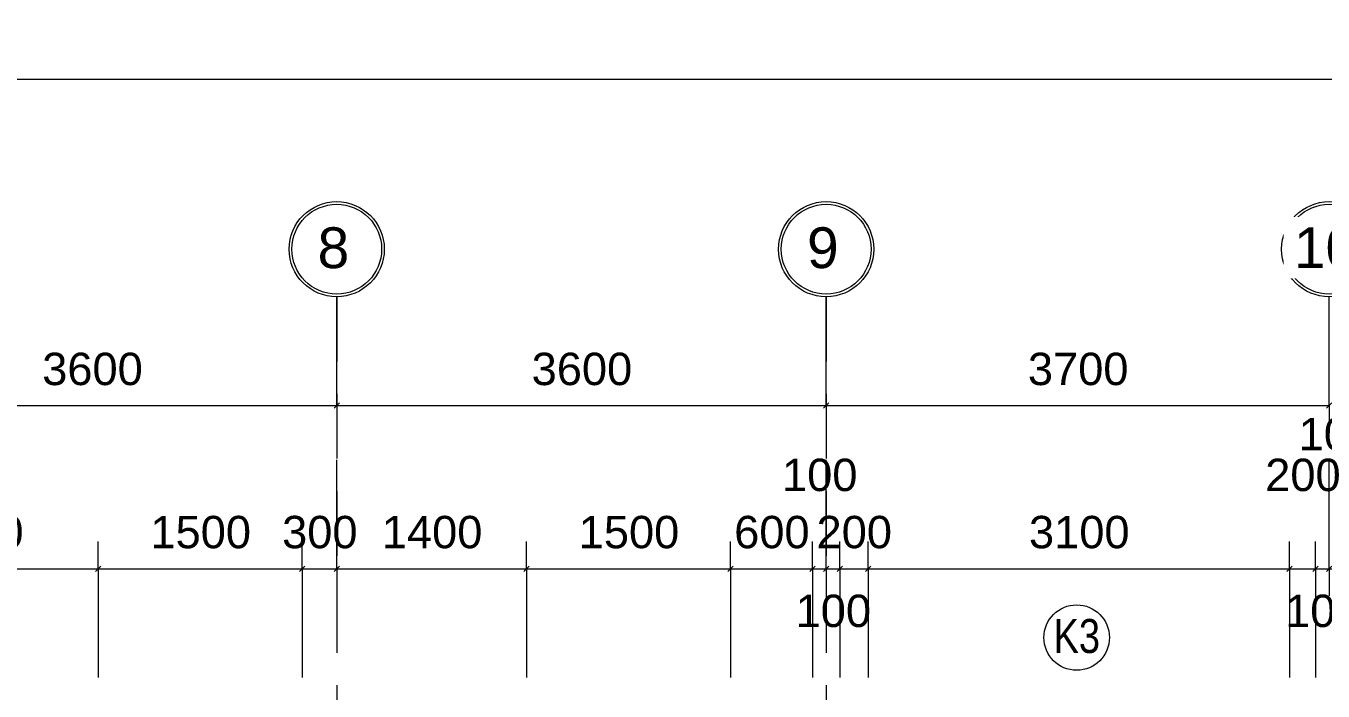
# Model space of a CAD drawing. Header units: millimetres. Extents: x -10792 to 44600, y -5903 to 19992.
# Drawn here: x 23764 to 33305, y 15100 to 19992 of the extents above; entities that cross this region are included whole.
import ezdxf

# ---------------------------------------------------------------- set-up
doc = ezdxf.new("R2010")
doc.units = ezdxf.units.MM
doc.linetypes.add('Hidden', pattern=[714.375, 476.25, -238.125])
for name, color, linetype, lineweight in [('A-ANNO-DIMS', 211, 'Continuous', 9), ('A-ANNO-DIMS-100', 211, 'Continuous', 9), ('A-GLAZ-IDEN', 152, 'Continuous', 9), ('S-GRID', 1, 'Continuous', 9), ('S-GRID-IDEN', 1, 'Continuous', 9)]:
    doc.layers.add(name, color=color, linetype=linetype, lineweight=lineweight)
doc.styles.add('Arial', font='arial.ttf', dxfattribs={"width": 0.8, "height": 250})
doc.styles.add('Arial_2', font='arial.ttf', dxfattribs={"height": 300})
doc.styles.add('Arial_5', font='arial.ttf', dxfattribs={"height": 238.125})
doc.dimstyles.new('SecretInternalLinAngDimStyle5p4736185', dxfattribs={"dimscale": 304.8, "dimtxt": 242.94927, "dimasz": 0.130208, "dimexe": 0.656168, "dimexo": 0.0625, "dimgap": 0.260417, "dimtad": 1, "dimdec": 0, "dimrnd": 100, "dimzin": 0, "dimdsep": 46, "dimtxsty": 'Arial_5', "dimblk1": 'OBLIQUE', "dimblk2": 'OBLIQUE', "dimsah": 1, "dimcen": 0.09, "dimdle": 0.492126, "dimazin": 0, "dimtfac": 1, "dimtdec": 4, "dimtix": 1, "dimtmove": 0, "dimatfit": 3, "dimfxl": 2.624672, "dimfxlon": 1, "dimtvp": 1, "dimtolj": 1, "dimtzin": 0, "dimarcsym": 2})
doc.dimstyles.new('SecretInternalLinAngDimStyle5p4736185_1', dxfattribs={"dimscale": 304.8, "dimtxt": 242.94927, "dimasz": 0.130208, "dimexe": 0.656168, "dimexo": 0.0625, "dimgap": 0.260417, "dimtad": 1, "dimdec": 0, "dimrnd": 100, "dimzin": 0, "dimdsep": 46, "dimtxsty": 'Arial_5', "dimblk1": 'OBLIQUE', "dimblk2": 'OBLIQUE', "dimsah": 1, "dimcen": 0.09, "dimdle": 0.492126, "dimazin": 0, "dimtfac": 1, "dimtdec": 4, "dimtix": 1, "dimtmove": 2, "dimatfit": 3, "dimfxl": 2.624672, "dimfxlon": 1, "dimtvp": 1, "dimtolj": 1, "dimtzin": 0, "dimarcsym": 2})

# ---------------------------------------------------------------- blocks, each defined once
blk = doc.blocks.new('Grid - TRUC  D1-102336-01_MẶT BẰNG TẦNG 1')
at = {"layer": 'S-GRID-IDEN'}
for radius in [3.5, 3.3]:
    blk.add_circle((0, 0), radius, dxfattribs=at)
blk = doc.blocks.new('KÝ HIỆU CỬA SỔ - KÝ HIỆU CỬA SỔ-146125-01_MẶT BẰNG TẦNG 1')
at = {"layer": 'A-GLAZ-IDEN'}
blk.add_circle((-0.075, -0.066), 2.408, dxfattribs=at)
blk = doc.blocks.new('DIMBLOCK62-01_MẶT BẰNG TẦNG 1')
at = {"layer": 'A-ANNO-DIMS-100', "transparency": 16777216}
for p, q in [((550, 19600), (550, 19800)), ((37150, 19600), (37150, 19800)), ((400, 19600), (37300, 19600)), ((550, 19600), (530.2, 19580.2)), ((550, 19600), (569.8, 19619.8)), ((550, 19600), (550, 18800)), ((37150, 19600), (37130.2, 19580.2)), ((37150, 19600), (37169.8, 19619.8)), ((37150, 19600), (37150, 18800))]:
    blk.add_line(p, q, dxfattribs=at)
at = {"layer": 'A-ANNO-DIMS-100', "color": 0, "transparency": 16777216, "insert": (18392.1, 19988.5), "char_height": 238.12, "width": 1098.878, "attachment_point": 1, "line_spacing_factor": 0.941778, "style": 'Arial_5'}
blk.add_mtext('36600', dxfattribs=at)
blk = doc.blocks.new('_Oblique')
at = {"color": 0, "linetype": 'ByBlock', "lineweight": -2}
blk.add_line((-0.5, -0.5), (0.5, 0.5), dxfattribs=at)
blk = doc.blocks.new('DIMBLOCK69-01_MẶT BẰNG TẦNG 1')
at = {"layer": 'A-ANNO-DIMS-100', "transparency": 16777216}
for p, q in [((22450, 17200), (22450, 18000)), ((26050, 17200), (26050, 18000)), ((22450, 17200), (22430.2, 17180.2)), ((22450, 17200), (22469.8, 17219.8)), ((22450, 17200), (26050, 17200)), ((22450, 17200), (22450, 17000)), ((26050, 17200), (26030.2, 17180.2)), ((26050, 17200), (26069.8, 17219.8)), ((26050, 17200), (26050, 17000))]:
    blk.add_line(p, q, dxfattribs=at)
at = {"layer": 'A-ANNO-DIMS-100', "color": 0, "transparency": 16777216, "insert": (23883.7, 17588.5), "char_height": 238.12, "width": 879.103, "attachment_point": 1, "line_spacing_factor": 0.941778, "style": 'Arial_5'}
blk.add_mtext('3600', dxfattribs=at)
blk = doc.blocks.new('DIMBLOCK70-01_MẶT BẰNG TẦNG 1')
at = {"layer": 'A-ANNO-DIMS-100', "transparency": 16777216}
for p, q in [((26050, 17200), (26050, 18000)), ((29650, 17200), (29650, 18000)), ((26050, 17200), (26030.2, 17180.2)), ((26050, 17200), (26069.8, 17219.8)), ((26050, 17200), (29650, 17200)), ((26050, 17200), (26050, 17000)), ((29650, 17200), (29630.2, 17180.2)), ((29650, 17200), (29669.8, 17219.8)), ((29650, 17200), (29650, 17000))]:
    blk.add_line(p, q, dxfattribs=at)
at = {"layer": 'A-ANNO-DIMS-100', "color": 0, "transparency": 16777216, "insert": (27483.7, 17588.5), "char_height": 238.12, "width": 879.103, "attachment_point": 1, "line_spacing_factor": 0.941778, "style": 'Arial_5'}
blk.add_mtext('3600', dxfattribs=at)
blk = doc.blocks.new('DIMBLOCK71-01_MẶT BẰNG TẦNG 1')
at = {"layer": 'A-ANNO-DIMS-100', "transparency": 16777216}
for p, q in [((29650, 17200), (29650, 18000)), ((33350, 17200), (33350, 18000)), ((29650, 17200), (29630.2, 17180.2)), ((29650, 17200), (29669.8, 17219.8)), ((29650, 17200), (33350, 17200)), ((29650, 17200), (29650, 17000)), ((33350, 17200), (33330.2, 17180.2)), ((33350, 17200), (33369.8, 17219.8)), ((33350, 17200), (33350, 17000))]:
    blk.add_line(p, q, dxfattribs=at)
at = {"layer": 'A-ANNO-DIMS-100', "color": 0, "transparency": 16777216, "insert": (31133.7, 17588.5), "char_height": 238.12, "width": 879.103, "attachment_point": 1, "line_spacing_factor": 0.941778, "style": 'Arial_5'}
blk.add_mtext('3700', dxfattribs=at)
blk = doc.blocks.new('DIMBLOCK90-01_MẶT BẰNG TẦNG 1')
at = {"layer": 'A-ANNO-DIMS-100', "transparency": 16777216}
for p, q in [((22450, 16000), (22450, 16800)), ((24296, 16000), (24296, 16200)), ((22450, 16000), (22430.2, 15980.2)), ((22450, 16000), (22469.8, 16019.8)), ((22450, 16000), (24296, 16000)), ((22450, 16000), (22450, 15800)), ((24296, 16000), (24276.2, 15980.2)), ((24296, 16000), (24315.8, 16019.8)), ((24296, 16000), (24296, 15200))]:
    blk.add_line(p, q, dxfattribs=at)
at = {"layer": 'A-ANNO-DIMS-100', "color": 0, "transparency": 16777216, "insert": (23006.7, 16388.5), "char_height": 238.12, "width": 879.103, "attachment_point": 1, "line_spacing_factor": 0.941778, "style": 'Arial_5'}
blk.add_mtext('1800', dxfattribs=at)
blk = doc.blocks.new('DIMBLOCK91-01_MẶT BẰNG TẦNG 1')
at = {"layer": 'A-ANNO-DIMS-100', "transparency": 16777216}
for p, q in [((24296, 16000), (24296, 16200)), ((25796, 16000), (25796, 16200)), ((24296, 16000), (24276.2, 15980.2)), ((24296, 16000), (24315.8, 16019.8)), ((24296, 16000), (25796, 16000)), ((24296, 16000), (24296, 15200)), ((25796, 16000), (25776.2, 15980.2)), ((25796, 16000), (25815.8, 16019.8)), ((25796, 16000), (25796, 15200))]:
    blk.add_line(p, q, dxfattribs=at)
at = {"layer": 'A-ANNO-DIMS-100', "color": 0, "transparency": 16777216, "insert": (24679.7, 16388.5), "char_height": 238.12, "width": 879.103, "attachment_point": 1, "line_spacing_factor": 0.941778, "style": 'Arial_5'}
blk.add_mtext('1500', dxfattribs=at)
blk = doc.blocks.new('DIMBLOCK92-01_MẶT BẰNG TẦNG 1')
at = {"layer": 'A-ANNO-DIMS-100', "transparency": 16777216}
for p, q in [((26050, 16000), (26050, 16800)), ((25796, 16000), (25796, 16200)), ((25796, 16000), (25776.2, 15980.2)), ((25796, 16000), (25815.8, 16019.8)), ((25796, 16000), (26050, 16000)), ((25796, 16000), (25796, 15200)), ((26050, 16000), (26030.2, 15980.2)), ((26050, 16000), (26069.8, 16019.8)), ((26050, 16000), (26050, 15800))]:
    blk.add_line(p, q, dxfattribs=at)
at = {"layer": 'A-ANNO-DIMS-100', "color": 0, "transparency": 16777216, "insert": (25648.3, 16388.5), "char_height": 238.12, "width": 659.327, "attachment_point": 1, "line_spacing_factor": 0.941778, "style": 'Arial_5'}
blk.add_mtext('300', dxfattribs=at)
blk = doc.blocks.new('DIMBLOCK93-01_MẶT BẰNG TẦNG 1')
at = {"layer": 'A-ANNO-DIMS-100', "transparency": 16777216}
for p, q in [((26050, 16000), (26050, 16800)), ((27446, 16000), (27446, 16200)), ((26050, 16000), (26030.2, 15980.2)), ((26050, 16000), (26069.8, 16019.8)), ((26050, 16000), (27446, 16000)), ((26050, 16000), (26050, 15800)), ((27446, 16000), (27426.2, 15980.2)), ((27446, 16000), (27465.8, 16019.8)), ((27446, 16000), (27446, 15200))]:
    blk.add_line(p, q, dxfattribs=at)
at = {"layer": 'A-ANNO-DIMS-100', "color": 0, "transparency": 16777216, "insert": (26381.7, 16388.5), "char_height": 238.12, "width": 879.103, "attachment_point": 1, "line_spacing_factor": 0.941778, "style": 'Arial_5'}
blk.add_mtext('1400', dxfattribs=at)
blk = doc.blocks.new('DIMBLOCK94-01_MẶT BẰNG TẦNG 1')
at = {"layer": 'A-ANNO-DIMS-100', "transparency": 16777216}
for p, q in [((27446, 16000), (27446, 16200)), ((28946, 16000), (28946, 16200)), ((27446, 16000), (27426.2, 15980.2)), ((27446, 16000), (27465.8, 16019.8)), ((27446, 16000), (28946, 16000)), ((27446, 16000), (27446, 15200)), ((28946, 16000), (28926.2, 15980.2)), ((28946, 16000), (28965.8, 16019.8)), ((28946, 16000), (28946, 15200))]:
    blk.add_line(p, q, dxfattribs=at)
at = {"layer": 'A-ANNO-DIMS-100', "color": 0, "transparency": 16777216, "insert": (27829.7, 16388.5), "char_height": 238.12, "width": 879.103, "attachment_point": 1, "line_spacing_factor": 0.941778, "style": 'Arial_5'}
blk.add_mtext('1500', dxfattribs=at)
blk = doc.blocks.new('DIMBLOCK95-01_MẶT BẰNG TẦNG 1')
at = {"layer": 'A-ANNO-DIMS-100', "transparency": 16777216}
for p, q in [((28946, 16000), (28946, 16200)), ((29550, 16000), (29550, 16200)), ((28946, 16000), (28926.2, 15980.2)), ((28946, 16000), (28965.8, 16019.8)), ((28946, 16000), (29550, 16000)), ((28946, 16000), (28946, 15200)), ((29550, 16000), (29530.2, 15980.2)), ((29550, 16000), (29569.8, 16019.8)), ((29550, 16000), (29550, 15200))]:
    blk.add_line(p, q, dxfattribs=at)
at = {"layer": 'A-ANNO-DIMS-100', "color": 0, "transparency": 16777216, "insert": (28973.3, 16388.5), "char_height": 238.12, "width": 659.327, "attachment_point": 1, "line_spacing_factor": 0.941778, "style": 'Arial_5'}
blk.add_mtext('600', dxfattribs=at)
blk = doc.blocks.new('DIMBLOCK96-01_MẶT BẰNG TẦNG 1')
at = {"layer": 'A-ANNO-DIMS-100', "transparency": 16777216}
for p, q in [((29650, 16000), (29650, 16800)), ((29550, 16000), (29550, 16200)), ((29550, 16000), (29530.2, 15980.2)), ((29550, 16000), (29569.8, 16019.8)), ((29550, 16000), (29650, 16000)), ((29550, 16000), (29550, 15200)), ((29650, 16000), (29630.2, 15980.2)), ((29650, 16000), (29669.8, 16019.8)), ((29650, 16000), (29650, 15800))]:
    blk.add_line(p, q, dxfattribs=at)
at = {"layer": 'A-ANNO-DIMS-100', "color": 0, "transparency": 16777216, "insert": (29325.3, 16809.1), "char_height": 238.12, "width": 659.327, "attachment_point": 1, "line_spacing_factor": 0.941778, "style": 'Arial_5'}
blk.add_mtext('100', dxfattribs=at)
blk = doc.blocks.new('DIMBLOCK97-01_MẶT BẰNG TẦNG 1')
at = {"layer": 'A-ANNO-DIMS-100', "transparency": 16777216}
for p, q in [((29650, 16000), (29650, 16800)), ((29750, 16000), (29750, 16200)), ((29650, 16000), (29630.2, 15980.2)), ((29650, 16000), (29669.8, 16019.8)), ((29650, 16000), (29750, 16000)), ((29650, 16000), (29650, 15800)), ((29750, 16000), (29730.2, 15980.2)), ((29750, 16000), (29769.8, 16019.8)), ((29750, 16000), (29750, 15200))]:
    blk.add_line(p, q, dxfattribs=at)
at = {"layer": 'A-ANNO-DIMS-100', "color": 0, "transparency": 16777216, "insert": (29425.3, 15809.1), "char_height": 238.12, "width": 659.327, "attachment_point": 1, "line_spacing_factor": 0.941778, "style": 'Arial_5'}
blk.add_mtext('100', dxfattribs=at)
blk = doc.blocks.new('DIMBLOCK98-01_MẶT BẰNG TẦNG 1')
at = {"layer": 'A-ANNO-DIMS-100', "transparency": 16777216}
for p, q in [((29750, 16000), (29750, 16200)), ((29958, 16000), (29958, 16200)), ((29750, 16000), (29730.2, 15980.2)), ((29750, 16000), (29769.8, 16019.8)), ((29750, 16000), (29958, 16000)), ((29750, 16000), (29750, 15200)), ((29958, 16000), (29938.2, 15980.2)), ((29958, 16000), (29977.8, 16019.8)), ((29958, 16000), (29958, 15200))]:
    blk.add_line(p, q, dxfattribs=at)
at = {"layer": 'A-ANNO-DIMS-100', "color": 0, "transparency": 16777216, "insert": (29579.3, 16388.5), "char_height": 238.12, "width": 659.327, "attachment_point": 1, "line_spacing_factor": 0.941778, "style": 'Arial_5'}
blk.add_mtext('200', dxfattribs=at)
blk = doc.blocks.new('DIMBLOCK99-01_MẶT BẰNG TẦNG 1')
at = {"layer": 'A-ANNO-DIMS-100', "transparency": 16777216}
for p, q in [((29958, 16000), (29958, 16200)), ((33058, 16000), (33058, 16200)), ((29958, 16000), (29938.2, 15980.2)), ((29958, 16000), (29977.8, 16019.8)), ((29958, 16000), (33058, 16000)), ((29958, 16000), (29958, 15200)), ((33058, 16000), (33038.2, 15980.2)), ((33058, 16000), (33077.8, 16019.8)), ((33058, 16000), (33058, 15200))]:
    blk.add_line(p, q, dxfattribs=at)
at = {"layer": 'A-ANNO-DIMS-100', "color": 0, "transparency": 16777216, "insert": (31141.7, 16388.5), "char_height": 238.12, "width": 879.103, "attachment_point": 1, "line_spacing_factor": 0.941778, "style": 'Arial_5'}
blk.add_mtext('3100', dxfattribs=at)
blk = doc.blocks.new('DIMBLOCK100-01_MẶT BẰNG TẦNG 1')
at = {"layer": 'A-ANNO-DIMS-100', "transparency": 16777216}
for p, q in [((33058, 16000), (33058, 16200)), ((33250, 16000), (33250, 16200)), ((33058, 16000), (33038.2, 15980.2)), ((33058, 16000), (33077.8, 16019.8)), ((33058, 16000), (33250, 16000)), ((33058, 16000), (33058, 15200)), ((33250, 16000), (33230.2, 15980.2)), ((33250, 16000), (33269.8, 16019.8)), ((33250, 16000), (33250, 15200))]:
    blk.add_line(p, q, dxfattribs=at)
at = {"layer": 'A-ANNO-DIMS-100', "color": 0, "transparency": 16777216, "insert": (32879.3, 16809.1), "char_height": 238.12, "width": 659.327, "attachment_point": 1, "line_spacing_factor": 0.941778, "style": 'Arial_5'}
blk.add_mtext('200', dxfattribs=at)
blk = doc.blocks.new('DIMBLOCK101-01_MẶT BẰNG TẦNG 1')
at = {"layer": 'A-ANNO-DIMS-100', "transparency": 16777216}
for p, q in [((33350, 16000), (33350, 16800)), ((33250, 16000), (33250, 16200)), ((33250, 16000), (33230.2, 15980.2)), ((33250, 16000), (33269.8, 16019.8)), ((33250, 16000), (33350, 16000)), ((33250, 16000), (33250, 15200)), ((33350, 16000), (33330.2, 15980.2)), ((33350, 16000), (33369.8, 16019.8)), ((33350, 16000), (33350, 15800))]:
    blk.add_line(p, q, dxfattribs=at)
at = {"layer": 'A-ANNO-DIMS-100', "color": 0, "transparency": 16777216, "insert": (33025.3, 15809.1), "char_height": 238.12, "width": 659.327, "attachment_point": 1, "line_spacing_factor": 0.941778, "style": 'Arial_5'}
blk.add_mtext('100', dxfattribs=at)
blk = doc.blocks.new('DIMBLOCK102-01_MẶT BẰNG TẦNG 1')
at = {"layer": 'A-ANNO-DIMS-100', "transparency": 16777216}
for p, q in [((33350, 16000), (33350, 16800)), ((33450, 16000), (33450, 16200)), ((33350, 16000), (33330.2, 15980.2)), ((33350, 16000), (33369.8, 16019.8)), ((33350, 16000), (33450, 16000)), ((33350, 16000), (33350, 15800)), ((33450, 16000), (33430.2, 15980.2)), ((33450, 16000), (33469.8, 16019.8)), ((33450, 16000), (33450, 15200))]:
    blk.add_line(p, q, dxfattribs=at)
at = {"layer": 'A-ANNO-DIMS-100', "color": 0, "transparency": 16777216, "insert": (33125.3, 17109.1), "char_height": 238.12, "width": 659.327, "attachment_point": 1, "line_spacing_factor": 0.941778, "style": 'Arial_5'}
blk.add_mtext('100', dxfattribs=at)

msp = doc.modelspace()

# ---------------------------------------------------------------- linework, layer by layer
at = {"layer": 'S-GRID', "linetype": 'Hidden'}
for p, q in [((26050, 18000), (26050, -3000)), ((29650, 18000), (29650, -3000))]:
    msp.add_line(p, q, dxfattribs=at)

# ---------------------------------------------------------------- block references
at = {"layer": 'A-GLAZ-IDEN', "xscale": 99.99999999999991, "yscale": 99.99999999999991, "zscale": 99.99999999999991}
msp.add_blockref('KÝ HIỆU CỬA SỔ - KÝ HIỆU CỬA SỔ-146125-01_MẶT BẰNG TẦNG 1', (31500, 15500), dxfattribs=at)
at = {"layer": 'S-GRID-IDEN', "xscale": 99.99999999999991, "yscale": 99.99999999999991, "zscale": 99.99999999999991, "rotation": 180}
for p in [(26050, 18350), (29650, 18350), (33350, 18350)]:
    msp.add_blockref('Grid - TRUC  D1-102336-01_MẶT BẰNG TẦNG 1', p, dxfattribs=at)

# ---------------------------------------------------------------- texts
at = {"layer": 'A-GLAZ-IDEN', "insert": (31322.6, 15630.1), "char_height": 250, "width": 410.464, "attachment_point": 1, "style": 'Arial'}
msp.add_mtext('K3', dxfattribs=at)

# ---------------------------------------------------------------- dimensions: what is measured, and where the dimension line sits
at = {"layer": 'A-ANNO-DIMS'}
for base, p1, p2, override, picture, middle in [((37150, 19600), (550, 18800), (37150, 18800), {"dimpost": '<>', "dimfxl": 36600}, 'DIMBLOCK62-01_MẶT BẰNG TẦNG 1', (18850, 19801)), ((26050, 17200), (22450, 18000), (26050, 18000), {"dimpost": '<>', "dimfxl": 3600}, 'DIMBLOCK69-01_MẶT BẰNG TẦNG 1', (24250, 17401)), ((29650, 17200), (26050, 18000), (29650, 18000), {"dimpost": '<>', "dimfxl": 3600}, 'DIMBLOCK70-01_MẶT BẰNG TẦNG 1', (27850, 17401)), ((33350, 17200), (29650, 18000), (33350, 18000), {"dimpost": '<>', "dimfxl": 3700}, 'DIMBLOCK71-01_MẶT BẰNG TẦNG 1', (31500, 17401)), ((24296, 16000), (22450, 16800), (24296, 15200), {"dimpost": '<>', "dimfxl": 2442.894541}, 'DIMBLOCK90-01_MẶT BẰNG TẦNG 1', (23373, 16201)), ((26050, 16000), (25796, 15200), (26050, 16800), {"dimpost": '<>', "dimfxl": 1620.035049}, 'DIMBLOCK92-01_MẶT BẰNG TẦNG 1', (25923, 16201)), ((27446, 16000), (26050, 16800), (27446, 15200), {"dimpost": '<>', "dimfxl": 2123.400437}, 'DIMBLOCK93-01_MẶT BẰNG TẦNG 1', (26748, 16201)), ((25796, 16000), (24296, 15200), (25796, 15200), {"dimpost": '<>', "dimfxl": 1500}, 'DIMBLOCK91-01_MẶT BẰNG TẦNG 1', (25046, 16201)), ((28946, 16000), (27446, 15200), (28946, 15200), {"dimpost": '<>', "dimfxl": 1500}, 'DIMBLOCK94-01_MẶT BẰNG TẦNG 1', (28196, 16201)), ((29550, 16000), (28946, 15200), (29550, 15200), {"dimpost": '<>', "dimfxl": 603.995195}, 'DIMBLOCK95-01_MẶT BẰNG TẦNG 1', (29248, 16201)), ((29958, 16000), (29750, 15200), (29958, 15200), {"dimpost": '<>', "dimfxl": 208.004805}, 'DIMBLOCK98-01_MẶT BẰNG TẦNG 1', (29854, 16201)), ((33058, 16000), (29958, 15200), (33058, 15200), {"dimpost": '<>', "dimfxl": 3100}, 'DIMBLOCK99-01_MẶT BẰNG TẦNG 1', (31508, 16201))]:
    dim = msp.add_linear_dim(base=base, p1=p1, p2=p2, dimstyle='SecretInternalLinAngDimStyle5p4736185', override=override, dxfattribs=at)
    dim.commit()
    dim.dimension.update_dxf_attribs({"geometry": picture, "text_midpoint": middle})
for base, p1, p2, override, picture, middle in [((33450, 16000), (33350, 16800), (33450, 15200), {"dimpost": '<>', "dimfxl": 1603.121954}, 'DIMBLOCK102-01_MẶT BẰNG TẦNG 1', (33454.9, 16950.4)), ((29650, 16000), (29550, 15200), (29650, 16800), {"dimpost": '<>', "dimfxl": 1603.121954}, 'DIMBLOCK96-01_MẶT BẰNG TẦNG 1', (29654.9, 16650.4)), ((29750, 16000), (29650, 16800), (29750, 15200), {"dimpost": '<>', "dimfxl": 1603.121954}, 'DIMBLOCK97-01_MẶT BẰNG TẦNG 1', (29754.9, 15650.4)), ((33250, 16000), (33058, 15200), (33250, 15200), {"dimpost": '<>', "dimfxl": 191.995195}, 'DIMBLOCK100-01_MẶT BẰNG TẦNG 1', (33208.9, 16650.4)), ((33350, 16000), (33250, 15200), (33350, 16800), {"dimpost": '<>', "dimfxl": 1603.121954}, 'DIMBLOCK101-01_MẶT BẰNG TẦNG 1', (33354.9, 15650.4))]:
    dim = msp.add_linear_dim(base=base, p1=p1, p2=p2, dimstyle='SecretInternalLinAngDimStyle5p4736185_1', override=override, dxfattribs=at)
    dim.commit()
    dim.dimension.update_dxf_attribs({"geometry": picture, "text_midpoint": middle, "dimtype": 160})

# ---------------------------------------------------------------- next in the draw order: texts
at = {"layer": 'S-GRID-IDEN', "char_height": 300, "attachment_point": 1, "style": 'Arial_2', "bg_fill": 3, "box_fill_scale": 1.25, "bg_fill_color": 9, "bg_fill_true_color": 13158600, "bg_fill_transparency": 0}
for s, insert, width in [('8', (25909.2, 18510.8), 288.607), ('9', (29509.2, 18510.8), 288.607), ('10', (33090.2, 18510.8), 577.215)]:
    msp.add_mtext(s, dxfattribs=dict(at, insert=insert, width=width))

doc.saveas('drawing.dxf')
